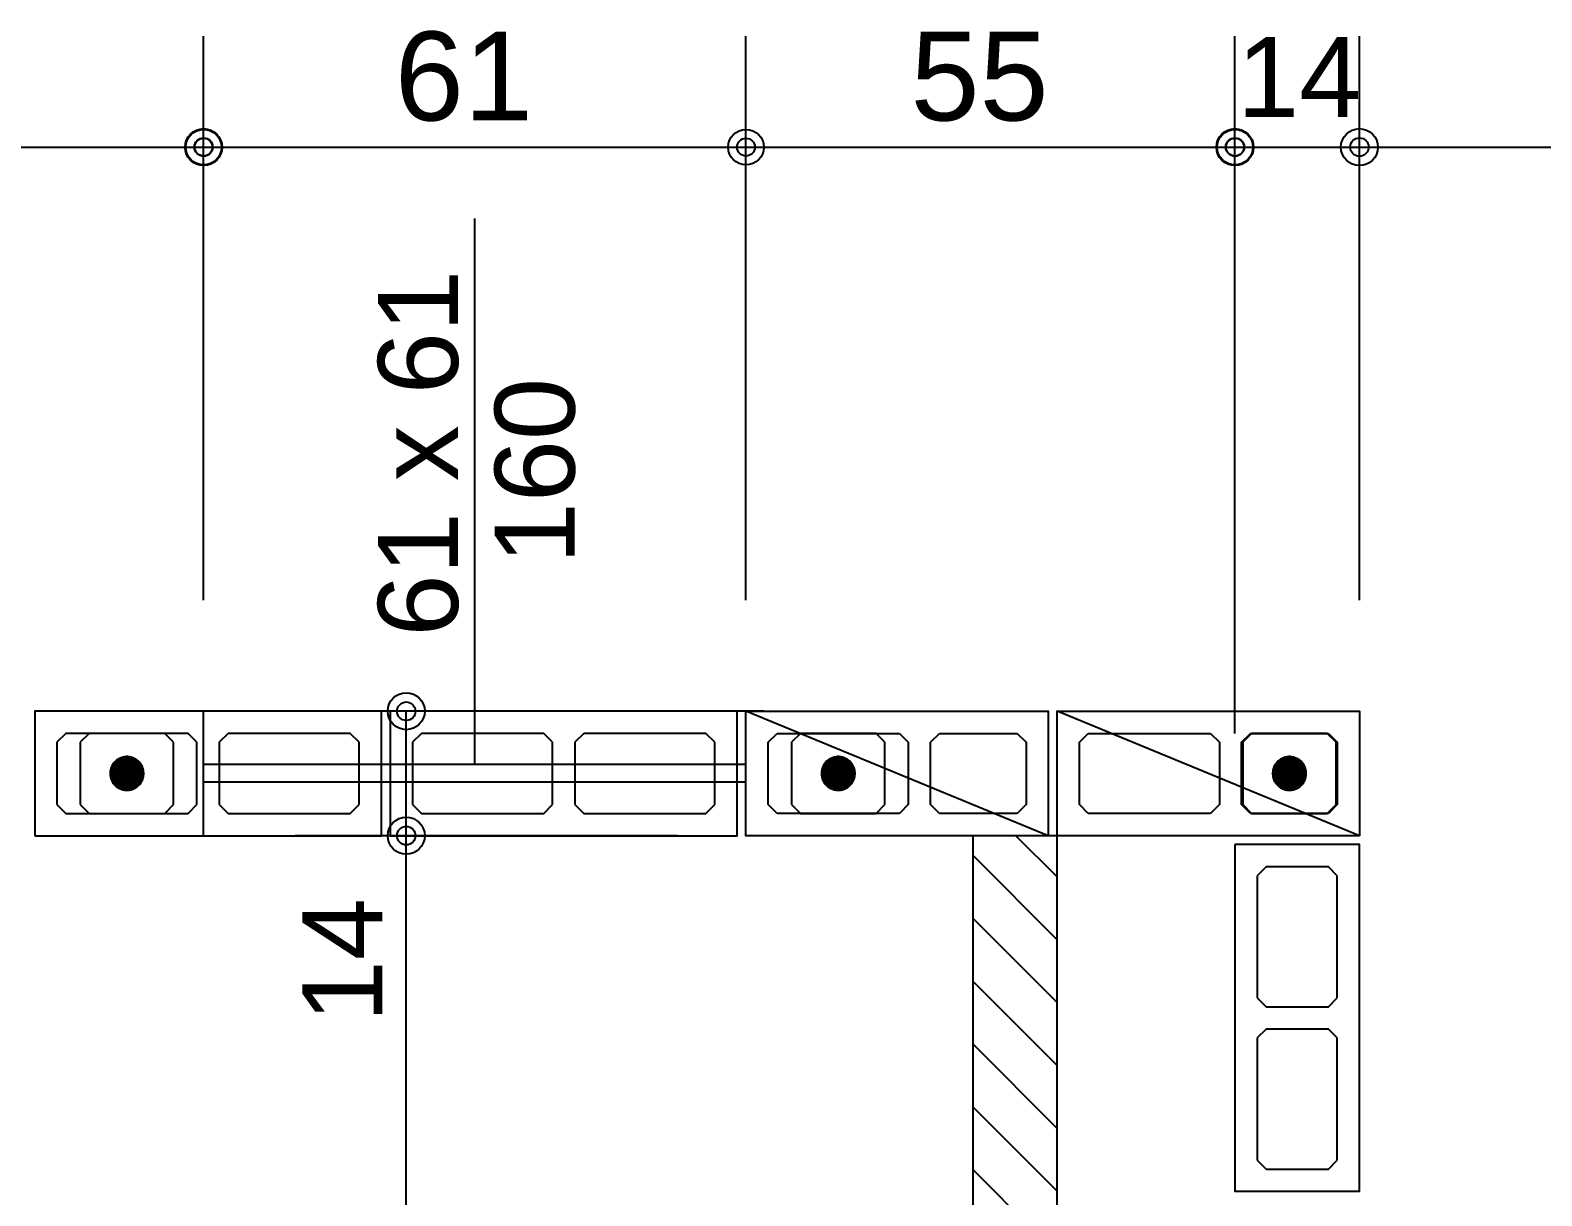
# Model space of a CAD drawing. Extents: x 0 to 119, y 0 to 84.
# Drawn here: x 18.82 to 22.22, y 69.511 to 72.132 of the extents above; entities that cross this region are included whole.
import ezdxf

# ---------------------------------------------------------------- set-up
doc = ezdxf.new("R2010")
doc.units = 0
doc.header["$MEASUREMENT"] = 0
doc.linetypes.add('ESTILO_TQS_0005', pattern=[0.4, 0.3, -0.1])
for name, color, linetype in [('17', 90, 'CONTINUOUS'), ('27', 250, 'CONTINUOUS'), ('29', 9, 'CONTINUOUS'), ('3', 7, 'CONTINUOUS'), ('35', 255, 'CONTINUOUS')]:
    doc.layers.add(name, color=color, linetype=linetype)
doc.styles.add('TQS_ARIAL', font='arial.ttf')

msp = doc.modelspace()

# ---------------------------------------------------------------- linework, layer by layer
at = {"layer": '17', "color": 90, "linetype": 'Continuous'}
for p, q in [((18.95275, 70.55055), (18.93275, 70.53055)), ((18.93275, 70.53055), (18.93275, 70.39055)), ((19.12275, 70.55055), (18.95275, 70.55055)), ((19.14275, 70.53055), (19.12275, 70.55055)), ((19.14275, 70.39055), (19.14275, 70.53055)), ((21.56775, 70.55055), (21.54775, 70.53055)), ((21.54775, 70.53055), (21.54775, 70.39055)), ((21.73775, 70.55055), (21.56775, 70.55055)), ((21.75775, 70.53055), (21.73775, 70.55055)), ((21.75775, 70.39055), (21.75775, 70.53055)), ((18.93275, 70.39055), (18.95275, 70.37055)), ((19.12275, 70.37055), (19.14275, 70.39055)), ((21.54775, 70.39055), (21.56775, 70.37055)), ((21.73775, 70.37055), (21.75775, 70.39055)), ((18.95275, 70.37055), (19.12275, 70.37055)), ((21.56775, 70.37055), (21.73775, 70.37055))]:
    msp.add_line(p, q, dxfattribs=at)
for points in [[(19.03835, 70.46055), (19.038347, 70.460489), (19.038338, 70.460429), (19.038322, 70.46037), (19.038301, 70.460313), (19.038275, 70.460259), (19.038242, 70.460207), (19.038205, 70.460159), (19.038163, 70.460115), (19.038117, 70.460076), (19.038067, 70.460041), (19.038014, 70.460011), (19.037958, 70.459987), (19.0379, 70.459969), (19.037841, 70.459957), (19.03778, 70.459951), (19.03772, 70.459951), (19.037659, 70.459957), (19.0376, 70.459969), (19.037542, 70.459987), (19.037486, 70.460011), (19.037433, 70.460041), (19.037383, 70.460076), (19.037337, 70.460115), (19.037295, 70.460159), (19.037258, 70.460207), (19.037225, 70.460259), (19.037199, 70.460313), (19.037178, 70.46037), (19.037162, 70.460429), (19.037153, 70.460489), (19.03715, 70.46055), (19.07555, 70.46055), (19.075356, 70.464374), (19.074776, 70.468159), (19.073816, 70.471866), (19.072487, 70.475457), (19.0708, 70.478894), (19.068775, 70.482144), (19.066431, 70.485172), (19.063793, 70.487947), (19.060888, 70.490441), (19.057745, 70.492629), (19.054397, 70.494487), (19.050878, 70.495997), (19.047225, 70.497143), (19.043474, 70.497914), (19.039665, 70.498301), (19.035835, 70.498301), (19.032026, 70.497914), (19.028275, 70.497143), (19.024622, 70.495997), (19.021103, 70.494487), (19.017755, 70.492629), (19.014612, 70.490441), (19.011707, 70.487947), (19.009069, 70.485172), (19.006725, 70.482144), (19.0047, 70.478894), (19.003013, 70.475457), (19.001684, 70.471866), (19.000724, 70.468159), (19.000144, 70.464374), (18.99995, 70.46055), (19.03835, 70.46055)], [(21.65335, 70.46055), (21.653347, 70.460489), (21.653338, 70.460429), (21.653322, 70.46037), (21.653301, 70.460313), (21.653275, 70.460259), (21.653242, 70.460207), (21.653205, 70.460159), (21.653163, 70.460115), (21.653117, 70.460076), (21.653067, 70.460041), (21.653014, 70.460011), (21.652958, 70.459987), (21.6529, 70.459969), (21.652841, 70.459957), (21.65278, 70.459951), (21.65272, 70.459951), (21.652659, 70.459957), (21.6526, 70.459969), (21.652542, 70.459987), (21.652486, 70.460011), (21.652433, 70.460041), (21.652383, 70.460076), (21.652337, 70.460115), (21.652295, 70.460159), (21.652258, 70.460207), (21.652225, 70.460259), (21.652199, 70.460313), (21.652178, 70.46037), (21.652162, 70.460429), (21.652153, 70.460489), (21.65215, 70.46055), (21.69055, 70.46055), (21.690356, 70.464374), (21.689776, 70.468159), (21.688816, 70.471866), (21.687487, 70.475457), (21.6858, 70.478894), (21.683775, 70.482144), (21.681431, 70.485172), (21.678793, 70.487947), (21.675888, 70.490441), (21.672745, 70.492629), (21.669397, 70.494487), (21.665878, 70.495997), (21.662225, 70.497143), (21.658474, 70.497914), (21.654665, 70.498301), (21.650835, 70.498301), (21.647026, 70.497914), (21.643275, 70.497143), (21.639622, 70.495997), (21.636103, 70.494487), (21.632755, 70.492629), (21.629612, 70.490441), (21.626707, 70.487947), (21.624069, 70.485172), (21.621725, 70.482144), (21.6197, 70.478894), (21.618013, 70.475457), (21.616684, 70.471866), (21.615724, 70.468159), (21.615144, 70.464374), (21.61495, 70.46055), (21.65335, 70.46055)], [(19.03715, 70.46055), (19.037153, 70.460611), (19.037162, 70.460671), (19.037178, 70.46073), (19.037199, 70.460787), (19.037225, 70.460841), (19.037258, 70.460893), (19.037295, 70.460941), (19.037337, 70.460985), (19.037383, 70.461024), (19.037433, 70.461059), (19.037486, 70.461089), (19.037542, 70.461113), (19.0376, 70.461131), (19.037659, 70.461143), (19.03772, 70.461149), (19.03778, 70.461149), (19.037841, 70.461143), (19.0379, 70.461131), (19.037958, 70.461113), (19.038014, 70.461089), (19.038067, 70.461059), (19.038117, 70.461024), (19.038163, 70.460985), (19.038205, 70.460941), (19.038242, 70.460893), (19.038275, 70.460841), (19.038301, 70.460787), (19.038322, 70.46073), (19.038338, 70.460671), (19.038347, 70.460611), (19.03835, 70.46055), (18.99995, 70.46055), (19.000144, 70.456726), (19.000724, 70.452941), (19.001684, 70.449234), (19.003013, 70.445643), (19.0047, 70.442206), (19.006725, 70.438956), (19.009069, 70.435928), (19.011707, 70.433153), (19.014612, 70.430659), (19.017755, 70.428471), (19.021103, 70.426613), (19.024622, 70.425103), (19.028275, 70.423957), (19.032026, 70.423186), (19.035835, 70.422799), (19.039665, 70.422799), (19.043474, 70.423186), (19.047225, 70.423957), (19.050878, 70.425103), (19.054397, 70.426613), (19.057745, 70.428471), (19.060888, 70.430659), (19.063793, 70.433153), (19.066431, 70.435928), (19.068775, 70.438956), (19.0708, 70.442206), (19.072487, 70.445643), (19.073816, 70.449234), (19.074776, 70.452941), (19.075356, 70.456726), (19.07555, 70.46055), (19.03715, 70.46055)], [(21.65215, 70.46055), (21.652153, 70.460611), (21.652162, 70.460671), (21.652178, 70.46073), (21.652199, 70.460787), (21.652225, 70.460841), (21.652258, 70.460893), (21.652295, 70.460941), (21.652337, 70.460985), (21.652383, 70.461024), (21.652433, 70.461059), (21.652486, 70.461089), (21.652542, 70.461113), (21.6526, 70.461131), (21.652659, 70.461143), (21.65272, 70.461149), (21.65278, 70.461149), (21.652841, 70.461143), (21.6529, 70.461131), (21.652958, 70.461113), (21.653014, 70.461089), (21.653067, 70.461059), (21.653117, 70.461024), (21.653163, 70.460985), (21.653205, 70.460941), (21.653242, 70.460893), (21.653275, 70.460841), (21.653301, 70.460787), (21.653322, 70.46073), (21.653338, 70.460671), (21.653347, 70.460611), (21.65335, 70.46055), (21.61495, 70.46055), (21.615144, 70.456726), (21.615724, 70.452941), (21.616684, 70.449234), (21.618013, 70.445643), (21.6197, 70.442206), (21.621725, 70.438956), (21.624069, 70.435928), (21.626707, 70.433153), (21.629612, 70.430659), (21.632755, 70.428471), (21.636103, 70.426613), (21.639622, 70.425103), (21.643275, 70.423957), (21.647026, 70.423186), (21.650835, 70.422799), (21.654665, 70.422799), (21.658474, 70.423186), (21.662225, 70.423957), (21.665878, 70.425103), (21.669397, 70.426613), (21.672745, 70.428471), (21.675888, 70.430659), (21.678793, 70.433153), (21.681431, 70.435928), (21.683775, 70.438956), (21.6858, 70.442206), (21.687487, 70.445643), (21.688816, 70.449234), (21.689776, 70.452941), (21.690356, 70.456726), (21.69055, 70.46055), (21.65215, 70.46055)]]:
    msp.add_lwpolyline(points, dxfattribs=at)
for centre in [(19.03775, 70.46055), (21.65275, 70.46055)]:
    msp.add_circle(centre, 0.0372, dxfattribs=at)
for points in [[(19.03835, 70.46055), (19.009069, 70.485172), (19.006725, 70.482144)], [(19.03835, 70.46055), (19.011707, 70.487947), (19.009069, 70.485172)], [(19.03835, 70.46055), (19.014612, 70.490441), (19.011707, 70.487947)], [(19.03835, 70.46055), (19.017755, 70.492629), (19.014612, 70.490441)], [(19.03835, 70.46055), (19.021103, 70.494487), (19.017755, 70.492629)], [(19.03835, 70.46055), (19.024622, 70.495997), (19.021103, 70.494487)], [(19.03835, 70.46055), (19.028275, 70.497143), (19.024622, 70.495997)], [(19.03835, 70.46055), (19.032026, 70.497914), (19.028275, 70.497143)], [(19.03835, 70.46055), (19.035835, 70.498301), (19.032026, 70.497914)], [(19.03835, 70.46055), (19.039665, 70.498301), (19.035835, 70.498301)], [(19.07555, 70.46055), (19.039665, 70.498301), (19.03835, 70.46055)], [(19.07555, 70.46055), (19.043474, 70.497914), (19.039665, 70.498301)], [(19.07555, 70.46055), (19.047225, 70.497143), (19.043474, 70.497914)], [(19.07555, 70.46055), (19.050878, 70.495997), (19.047225, 70.497143)], [(19.07555, 70.46055), (19.054397, 70.494487), (19.050878, 70.495997)], [(19.07555, 70.46055), (19.057745, 70.492629), (19.054397, 70.494487)], [(19.07555, 70.46055), (19.060888, 70.490441), (19.057745, 70.492629)], [(19.07555, 70.46055), (19.063793, 70.487947), (19.060888, 70.490441)], [(19.07555, 70.46055), (19.066431, 70.485172), (19.063793, 70.487947)], [(19.07555, 70.46055), (19.068775, 70.482144), (19.066431, 70.485172)], [(21.65335, 70.46055), (21.624069, 70.485172), (21.621725, 70.482144)], [(21.65335, 70.46055), (21.626707, 70.487947), (21.624069, 70.485172)], [(21.65335, 70.46055), (21.629612, 70.490441), (21.626707, 70.487947)], [(21.65335, 70.46055), (21.632755, 70.492629), (21.629612, 70.490441)], [(21.65335, 70.46055), (21.636103, 70.494487), (21.632755, 70.492629)], [(21.65335, 70.46055), (21.639622, 70.495997), (21.636103, 70.494487)], [(21.65335, 70.46055), (21.643275, 70.497143), (21.639622, 70.495997)], [(21.65335, 70.46055), (21.647026, 70.497914), (21.643275, 70.497143)], [(21.65335, 70.46055), (21.650835, 70.498301), (21.647026, 70.497914)], [(21.65335, 70.46055), (21.654665, 70.498301), (21.650835, 70.498301)], [(21.69055, 70.46055), (21.654665, 70.498301), (21.65335, 70.46055)], [(21.69055, 70.46055), (21.658474, 70.497914), (21.654665, 70.498301)], [(21.69055, 70.46055), (21.662225, 70.497143), (21.658474, 70.497914)], [(21.69055, 70.46055), (21.665878, 70.495997), (21.662225, 70.497143)], [(21.69055, 70.46055), (21.669397, 70.494487), (21.665878, 70.495997)], [(21.69055, 70.46055), (21.672745, 70.492629), (21.669397, 70.494487)], [(21.69055, 70.46055), (21.675888, 70.490441), (21.672745, 70.492629)], [(21.69055, 70.46055), (21.678793, 70.487947), (21.675888, 70.490441)], [(21.69055, 70.46055), (21.681431, 70.485172), (21.678793, 70.487947)], [(21.69055, 70.46055), (21.683775, 70.482144), (21.681431, 70.485172)], [(19.03835, 70.46055), (19.000144, 70.464374), (18.99995, 70.46055)], [(19.03715, 70.46055), (18.99995, 70.46055), (19.000144, 70.456726)], [(19.03835, 70.46055), (19.000724, 70.468159), (19.000144, 70.464374)], [(19.03715, 70.46055), (19.000144, 70.456726), (19.000724, 70.452941)], [(19.03835, 70.46055), (19.001684, 70.471866), (19.000724, 70.468159)], [(19.03715, 70.46055), (19.000724, 70.452941), (19.001684, 70.449234)], [(19.03835, 70.46055), (19.003013, 70.475457), (19.001684, 70.471866)], [(19.03715, 70.46055), (19.001684, 70.449234), (19.003013, 70.445643)], [(19.03835, 70.46055), (19.0047, 70.478894), (19.003013, 70.475457)], [(19.03715, 70.46055), (19.003013, 70.445643), (19.0047, 70.442206)], [(19.03835, 70.46055), (19.006725, 70.482144), (19.0047, 70.478894)], [(19.03715, 70.46055), (19.0047, 70.442206), (19.006725, 70.438956)], [(19.03715, 70.46055), (19.006725, 70.438956), (19.009069, 70.435928)], [(19.03715, 70.46055), (19.009069, 70.435928), (19.011707, 70.433153)], [(19.03715, 70.46055), (19.011707, 70.433153), (19.014612, 70.430659)], [(19.03715, 70.46055), (19.014612, 70.430659), (19.017755, 70.428471)], [(19.03715, 70.46055), (19.017755, 70.428471), (19.021103, 70.426613)], [(19.03715, 70.46055), (19.021103, 70.426613), (19.024622, 70.425103)], [(19.03715, 70.46055), (19.024622, 70.425103), (19.028275, 70.423957)], [(19.03715, 70.46055), (19.028275, 70.423957), (19.032026, 70.423186)], [(19.03715, 70.46055), (19.032026, 70.423186), (19.035835, 70.422799)], [(19.03715, 70.46055), (19.035835, 70.422799), (19.039665, 70.422799)], [(19.037383, 70.461024), (19.037178, 70.46073), (19.03715, 70.46055)], [(19.037383, 70.461024), (19.03715, 70.46055), (19.03715, 70.46055)], [(19.037383, 70.461024), (19.03715, 70.46055), (19.03715, 70.46055)], [(19.037383, 70.461024), (19.03715, 70.46055), (19.03715, 70.46055)], [(19.037383, 70.461024), (19.03715, 70.46055), (19.03715, 70.46055)], [(19.037383, 70.461024), (19.03715, 70.46055), (19.03715, 70.46055)], [(19.037383, 70.461024), (19.03715, 70.46055), (19.03715, 70.46055)], [(19.037383, 70.461024), (19.03715, 70.46055), (19.03715, 70.46055)], [(19.037383, 70.461024), (19.03715, 70.46055), (19.03715, 70.46055)], [(19.037383, 70.461024), (19.03715, 70.46055), (19.03715, 70.46055)], [(19.037383, 70.461024), (19.03715, 70.46055), (19.03715, 70.46055)], [(19.037383, 70.461024), (19.03715, 70.46055), (19.03715, 70.46055)], [(19.037383, 70.461024), (19.03715, 70.46055), (19.03715, 70.46055)], [(19.037383, 70.461024), (19.03715, 70.46055), (19.03715, 70.46055)], [(19.037383, 70.461024), (19.03715, 70.46055), (19.03715, 70.46055)], [(19.037383, 70.461024), (19.03715, 70.46055), (19.03715, 70.46055)], [(19.037383, 70.461024), (19.03715, 70.46055), (19.03715, 70.46055)], [(19.037383, 70.461024), (19.03715, 70.46055), (19.03715, 70.46055)], [(19.037383, 70.461024), (19.03715, 70.46055), (19.03715, 70.46055)], [(19.037383, 70.461024), (19.03715, 70.46055), (19.03715, 70.46055)], [(19.037383, 70.461024), (19.03715, 70.46055), (19.03715, 70.46055)], [(19.037383, 70.461024), (19.03715, 70.46055), (19.03715, 70.46055)], [(19.037383, 70.461024), (19.03715, 70.46055), (19.03715, 70.46055)], [(19.03715, 70.46055), (19.039665, 70.422799), (19.07555, 70.46055)], [(19.037383, 70.461024), (19.037225, 70.460841), (19.037178, 70.46073)], [(19.037383, 70.461024), (19.037258, 70.460893), (19.037225, 70.460841)], [(19.037383, 70.461024), (19.037295, 70.460941), (19.037258, 70.460893)], [(19.037383, 70.461024), (19.037337, 70.460985), (19.037295, 70.460941)], [(19.037383, 70.461024), (19.037383, 70.461024), (19.037337, 70.460985)], [(19.037383, 70.461024), (19.037337, 70.460985), (19.037337, 70.460985)], [(19.037383, 70.461024), (19.037383, 70.461024), (19.037383, 70.461024)], [(19.03835, 70.46055), (19.038117, 70.460076), (19.038117, 70.460076)], [(19.03835, 70.46055), (19.038117, 70.460076), (19.038117, 70.460076)], [(19.03835, 70.46055), (19.038117, 70.460076), (19.038163, 70.460115)], [(19.03835, 70.46055), (19.038163, 70.460115), (19.038163, 70.460115)], [(19.03835, 70.46055), (19.038163, 70.460115), (19.038205, 70.460159)], [(19.03835, 70.46055), (19.038205, 70.460159), (19.038242, 70.460207)], [(19.03835, 70.46055), (19.038242, 70.460207), (19.038275, 70.460259)], [(19.03835, 70.46055), (19.038275, 70.460259), (19.038322, 70.46037)], [(19.03835, 70.46055), (19.038322, 70.46037), (19.03835, 70.46055)], [(19.03835, 70.46055), (19.03835, 70.46055), (19.03835, 70.46055)], [(19.03835, 70.46055), (19.03835, 70.46055), (19.03835, 70.46055)], [(19.03835, 70.46055), (19.03835, 70.46055), (19.03835, 70.46055)], [(19.03835, 70.46055), (19.03835, 70.46055), (19.03835, 70.46055)], [(19.03835, 70.46055), (19.03835, 70.46055), (19.03835, 70.46055)], [(19.03835, 70.46055), (19.03835, 70.46055), (19.03835, 70.46055)], [(19.03835, 70.46055), (19.03835, 70.46055), (19.03835, 70.46055)], [(19.03835, 70.46055), (19.03835, 70.46055), (19.03835, 70.46055)], [(19.03835, 70.46055), (19.03835, 70.46055), (19.03835, 70.46055)], [(19.03835, 70.46055), (19.03835, 70.46055), (19.03835, 70.46055)], [(19.03835, 70.46055), (19.03835, 70.46055), (19.03835, 70.46055)], [(19.03835, 70.46055), (19.03835, 70.46055), (19.03835, 70.46055)], [(19.03835, 70.46055), (19.03835, 70.46055), (19.03835, 70.46055)], [(19.03835, 70.46055), (19.03835, 70.46055), (19.03835, 70.46055)], [(19.03835, 70.46055), (19.03835, 70.46055), (19.03835, 70.46055)], [(19.03835, 70.46055), (19.03835, 70.46055), (19.03835, 70.46055)], [(19.03835, 70.46055), (19.03835, 70.46055), (19.03835, 70.46055)], [(19.03835, 70.46055), (19.03835, 70.46055), (19.03835, 70.46055)], [(19.03835, 70.46055), (19.03835, 70.46055), (19.03835, 70.46055)], [(19.03835, 70.46055), (19.03835, 70.46055), (19.03835, 70.46055)], [(19.03835, 70.46055), (19.03835, 70.46055), (19.03835, 70.46055)], [(19.07555, 70.46055), (19.039665, 70.422799), (19.043474, 70.423186)], [(19.07555, 70.46055), (19.043474, 70.423186), (19.047225, 70.423957)], [(19.07555, 70.46055), (19.047225, 70.423957), (19.050878, 70.425103)], [(19.07555, 70.46055), (19.050878, 70.425103), (19.054397, 70.426613)], [(19.07555, 70.46055), (19.054397, 70.426613), (19.057745, 70.428471)], [(19.07555, 70.46055), (19.057745, 70.428471), (19.060888, 70.430659)], [(19.07555, 70.46055), (19.060888, 70.430659), (19.063793, 70.433153)], [(19.07555, 70.46055), (19.063793, 70.433153), (19.066431, 70.435928)], [(19.07555, 70.46055), (19.066431, 70.435928), (19.068775, 70.438956)], [(19.07555, 70.46055), (19.0708, 70.478894), (19.068775, 70.482144)], [(19.07555, 70.46055), (19.068775, 70.438956), (19.0708, 70.442206)], [(19.07555, 70.46055), (19.072487, 70.475457), (19.0708, 70.478894)], [(19.07555, 70.46055), (19.0708, 70.442206), (19.072487, 70.445643)], [(19.07555, 70.46055), (19.073816, 70.471866), (19.072487, 70.475457)], [(19.07555, 70.46055), (19.072487, 70.445643), (19.073816, 70.449234)], [(19.07555, 70.46055), (19.074776, 70.468159), (19.073816, 70.471866)], [(19.07555, 70.46055), (19.073816, 70.449234), (19.074776, 70.452941)], [(19.07555, 70.46055), (19.075356, 70.464374), (19.074776, 70.468159)], [(19.07555, 70.46055), (19.074776, 70.452941), (19.075356, 70.456726)], [(21.65335, 70.46055), (21.615144, 70.464374), (21.61495, 70.46055)], [(21.65215, 70.46055), (21.61495, 70.46055), (21.615144, 70.456726)], [(21.65335, 70.46055), (21.615724, 70.468159), (21.615144, 70.464374)], [(21.65215, 70.46055), (21.615144, 70.456726), (21.615724, 70.452941)], [(21.65335, 70.46055), (21.616684, 70.471866), (21.615724, 70.468159)], [(21.65215, 70.46055), (21.615724, 70.452941), (21.616684, 70.449234)], [(21.65335, 70.46055), (21.618013, 70.475457), (21.616684, 70.471866)], [(21.65215, 70.46055), (21.616684, 70.449234), (21.618013, 70.445643)], [(21.65335, 70.46055), (21.6197, 70.478894), (21.618013, 70.475457)], [(21.65215, 70.46055), (21.618013, 70.445643), (21.6197, 70.442206)], [(21.65335, 70.46055), (21.621725, 70.482144), (21.6197, 70.478894)], [(21.65215, 70.46055), (21.6197, 70.442206), (21.621725, 70.438956)], [(21.65215, 70.46055), (21.621725, 70.438956), (21.624069, 70.435928)], [(21.65215, 70.46055), (21.624069, 70.435928), (21.626707, 70.433153)], [(21.65215, 70.46055), (21.626707, 70.433153), (21.629612, 70.430659)], [(21.65215, 70.46055), (21.629612, 70.430659), (21.632755, 70.428471)], [(21.65215, 70.46055), (21.632755, 70.428471), (21.636103, 70.426613)], [(21.65215, 70.46055), (21.636103, 70.426613), (21.639622, 70.425103)], [(21.65215, 70.46055), (21.639622, 70.425103), (21.643275, 70.423957)], [(21.65215, 70.46055), (21.643275, 70.423957), (21.647026, 70.423186)], [(21.65215, 70.46055), (21.647026, 70.423186), (21.650835, 70.422799)], [(21.65215, 70.46055), (21.650835, 70.422799), (21.654665, 70.422799)], [(21.652383, 70.461024), (21.652178, 70.46073), (21.65215, 70.46055)], [(21.652383, 70.461024), (21.65215, 70.46055), (21.65215, 70.46055)], [(21.652383, 70.461024), (21.65215, 70.46055), (21.65215, 70.46055)], [(21.652383, 70.461024), (21.65215, 70.46055), (21.65215, 70.46055)], [(21.652383, 70.461024), (21.65215, 70.46055), (21.65215, 70.46055)], [(21.652383, 70.461024), (21.65215, 70.46055), (21.65215, 70.46055)], [(21.652383, 70.461024), (21.65215, 70.46055), (21.65215, 70.46055)], [(21.652383, 70.461024), (21.65215, 70.46055), (21.65215, 70.46055)], [(21.652383, 70.461024), (21.65215, 70.46055), (21.65215, 70.46055)], [(21.652383, 70.461024), (21.65215, 70.46055), (21.65215, 70.46055)], [(21.652383, 70.461024), (21.65215, 70.46055), (21.65215, 70.46055)], [(21.652383, 70.461024), (21.65215, 70.46055), (21.65215, 70.46055)], [(21.652383, 70.461024), (21.65215, 70.46055), (21.65215, 70.46055)], [(21.652383, 70.461024), (21.65215, 70.46055), (21.65215, 70.46055)], [(21.652383, 70.461024), (21.65215, 70.46055), (21.65215, 70.46055)], [(21.652383, 70.461024), (21.65215, 70.46055), (21.65215, 70.46055)], [(21.652383, 70.461024), (21.65215, 70.46055), (21.65215, 70.46055)], [(21.652383, 70.461024), (21.65215, 70.46055), (21.65215, 70.46055)], [(21.652383, 70.461024), (21.65215, 70.46055), (21.65215, 70.46055)], [(21.652383, 70.461024), (21.65215, 70.46055), (21.65215, 70.46055)], [(21.652383, 70.461024), (21.65215, 70.46055), (21.65215, 70.46055)], [(21.652383, 70.461024), (21.65215, 70.46055), (21.65215, 70.46055)], [(21.652383, 70.461024), (21.65215, 70.46055), (21.65215, 70.46055)], [(21.65215, 70.46055), (21.654665, 70.422799), (21.69055, 70.46055)], [(21.652383, 70.461024), (21.652225, 70.460841), (21.652178, 70.46073)], [(21.652383, 70.461024), (21.652258, 70.460893), (21.652225, 70.460841)], [(21.652383, 70.461024), (21.652295, 70.460941), (21.652258, 70.460893)], [(21.652383, 70.461024), (21.652337, 70.460985), (21.652295, 70.460941)], [(21.652383, 70.461024), (21.652383, 70.461024), (21.652337, 70.460985)], [(21.652383, 70.461024), (21.652337, 70.460985), (21.652337, 70.460985)], [(21.652383, 70.461024), (21.652383, 70.461024), (21.652383, 70.461024)], [(21.65335, 70.46055), (21.653117, 70.460076), (21.653117, 70.460076)], [(21.65335, 70.46055), (21.653117, 70.460076), (21.653117, 70.460076)], [(21.65335, 70.46055), (21.653117, 70.460076), (21.653163, 70.460115)], [(21.65335, 70.46055), (21.653163, 70.460115), (21.653163, 70.460115)], [(21.65335, 70.46055), (21.653163, 70.460115), (21.653205, 70.460159)], [(21.65335, 70.46055), (21.653205, 70.460159), (21.653242, 70.460207)], [(21.65335, 70.46055), (21.653242, 70.460207), (21.653275, 70.460259)], [(21.65335, 70.46055), (21.653275, 70.460259), (21.653322, 70.46037)], [(21.65335, 70.46055), (21.653322, 70.46037), (21.65335, 70.46055)], [(21.65335, 70.46055), (21.65335, 70.46055), (21.65335, 70.46055)], [(21.65335, 70.46055), (21.65335, 70.46055), (21.65335, 70.46055)], [(21.65335, 70.46055), (21.65335, 70.46055), (21.65335, 70.46055)], [(21.65335, 70.46055), (21.65335, 70.46055), (21.65335, 70.46055)], [(21.65335, 70.46055), (21.65335, 70.46055), (21.65335, 70.46055)], [(21.65335, 70.46055), (21.65335, 70.46055), (21.65335, 70.46055)], [(21.65335, 70.46055), (21.65335, 70.46055), (21.65335, 70.46055)], [(21.65335, 70.46055), (21.65335, 70.46055), (21.65335, 70.46055)], [(21.65335, 70.46055), (21.65335, 70.46055), (21.65335, 70.46055)], [(21.65335, 70.46055), (21.65335, 70.46055), (21.65335, 70.46055)], [(21.65335, 70.46055), (21.65335, 70.46055), (21.65335, 70.46055)], [(21.65335, 70.46055), (21.65335, 70.46055), (21.65335, 70.46055)], [(21.65335, 70.46055), (21.65335, 70.46055), (21.65335, 70.46055)], [(21.65335, 70.46055), (21.65335, 70.46055), (21.65335, 70.46055)], [(21.65335, 70.46055), (21.65335, 70.46055), (21.65335, 70.46055)], [(21.65335, 70.46055), (21.65335, 70.46055), (21.65335, 70.46055)], [(21.65335, 70.46055), (21.65335, 70.46055), (21.65335, 70.46055)], [(21.65335, 70.46055), (21.65335, 70.46055), (21.65335, 70.46055)], [(21.65335, 70.46055), (21.65335, 70.46055), (21.65335, 70.46055)], [(21.65335, 70.46055), (21.65335, 70.46055), (21.65335, 70.46055)], [(21.65335, 70.46055), (21.65335, 70.46055), (21.65335, 70.46055)], [(21.69055, 70.46055), (21.654665, 70.422799), (21.658474, 70.423186)], [(21.69055, 70.46055), (21.658474, 70.423186), (21.662225, 70.423957)], [(21.69055, 70.46055), (21.662225, 70.423957), (21.665878, 70.425103)], [(21.69055, 70.46055), (21.665878, 70.425103), (21.669397, 70.426613)], [(21.69055, 70.46055), (21.669397, 70.426613), (21.672745, 70.428471)], [(21.69055, 70.46055), (21.672745, 70.428471), (21.675888, 70.430659)], [(21.69055, 70.46055), (21.675888, 70.430659), (21.678793, 70.433153)], [(21.69055, 70.46055), (21.678793, 70.433153), (21.681431, 70.435928)], [(21.69055, 70.46055), (21.681431, 70.435928), (21.683775, 70.438956)], [(21.69055, 70.46055), (21.6858, 70.478894), (21.683775, 70.482144)], [(21.69055, 70.46055), (21.683775, 70.438956), (21.6858, 70.442206)], [(21.69055, 70.46055), (21.687487, 70.475457), (21.6858, 70.478894)], [(21.69055, 70.46055), (21.6858, 70.442206), (21.687487, 70.445643)], [(21.69055, 70.46055), (21.688816, 70.471866), (21.687487, 70.475457)], [(21.69055, 70.46055), (21.687487, 70.445643), (21.688816, 70.449234)], [(21.69055, 70.46055), (21.689776, 70.468159), (21.688816, 70.471866)], [(21.69055, 70.46055), (21.688816, 70.449234), (21.689776, 70.452941)], [(21.69055, 70.46055), (21.690356, 70.464374), (21.689776, 70.468159)], [(21.69055, 70.46055), (21.689776, 70.452941), (21.690356, 70.456726)]]:
    msp.add_solid(points, dxfattribs=at)
at = {"layer": '27', "color": 250, "linetype": 'ESTILO_TQS_0005'}
for points in [[(18.88025, 70.39055), (18.90025, 70.37055), (19.17525, 70.37055), (19.19525, 70.39055), (19.19525, 70.53055), (19.17525, 70.55055), (18.90025, 70.55055), (18.88025, 70.53055), (18.88025, 70.39055)], [(19.24525, 70.39055), (19.26525, 70.37055), (19.54025, 70.37055), (19.56025, 70.39055), (19.56025, 70.53055), (19.54025, 70.55055), (19.26525, 70.55055), (19.24525, 70.53055), (19.24525, 70.39055)], [(19.68025, 70.39055), (19.70025, 70.37055), (19.97525, 70.37055), (19.99525, 70.39055), (19.99525, 70.53055), (19.97525, 70.55055), (19.70025, 70.55055), (19.68025, 70.53055), (19.68025, 70.39055)], [(20.04525, 70.39055), (20.06525, 70.37055), (20.34025, 70.37055), (20.36025, 70.39055), (20.36025, 70.53055), (20.34025, 70.55055), (20.06525, 70.55055), (20.04525, 70.53055), (20.04525, 70.39055)], [(20.79525, 70.39055), (20.77525, 70.37055), (20.50025, 70.37055), (20.48025, 70.39055), (20.48025, 70.53055), (20.50025, 70.55055), (20.77525, 70.55055), (20.79525, 70.53055), (20.79525, 70.39055)], [(21.06025, 70.39055), (21.04025, 70.37055), (20.86525, 70.37055), (20.84525, 70.39055), (20.84525, 70.53055), (20.86525, 70.55055), (21.04025, 70.55055), (21.06025, 70.53055), (21.06025, 70.39055)], [(21.49525, 70.39055), (21.47525, 70.37055), (21.20025, 70.37055), (21.18025, 70.39055), (21.18025, 70.53055), (21.20025, 70.55055), (21.47525, 70.55055), (21.49525, 70.53055), (21.49525, 70.39055)], [(21.76025, 70.39055), (21.74025, 70.37055), (21.56525, 70.37055), (21.54525, 70.39055), (21.54525, 70.53055), (21.56525, 70.55055), (21.74025, 70.55055), (21.76025, 70.53055), (21.76025, 70.39055)], [(21.60025, 70.25055), (21.58025, 70.23055), (21.58025, 69.95555), (21.60025, 69.93555), (21.74025, 69.93555), (21.76025, 69.95555), (21.76025, 70.23055), (21.74025, 70.25055), (21.60025, 70.25055)], [(21.60025, 69.88555), (21.58025, 69.86555), (21.58025, 69.59055), (21.60025, 69.57055), (21.74025, 69.57055), (21.76025, 69.59055), (21.76025, 69.86555), (21.74025, 69.88555), (21.60025, 69.88555)]]:
    msp.add_lwpolyline(points, dxfattribs=at)
at = {"layer": '29', "color": 9, "linetype": 'Continuous'}
for p, q in [((21.037646, 70.32055), (21.130385, 70.227811)), ((20.940292, 70.276482), (21.130385, 70.086389)), ((20.940292, 70.135061), (21.130385, 69.944968)), ((20.940292, 69.99364), (21.130385, 69.803547)), ((20.940292, 69.852218), (21.130385, 69.662126)), ((20.940292, 69.710797), (21.130385, 69.520704)), ((20.940292, 69.569376), (21.130385, 69.379283))]:
    msp.add_line(p, q, dxfattribs=at)
msp.add_lwpolyline([(19.630248, 67.269898), (19.630248, 67.079935), (21.53025, 67.079999), (21.53025, 67.269974), (21.130384, 67.269974), (21.130385, 70.32055), (20.940292, 70.32055), (20.940292, 67.269974), (19.630248, 67.269974)], dxfattribs=at)
at = {"layer": '3', "color": 7, "linetype": 'Continuous'}
for p, q in [((19.82025, 70.48055), (19.82025, 71.708633)), ((19.21025, 70.32055), (19.21025, 70.60055)), ((20.43025, 70.32055), (20.43025, 70.60055)), ((21.11025, 70.32055), (20.43025, 70.60055)), ((21.81025, 70.32055), (21.13025, 70.60055)), ((20.55275, 70.55055), (20.53275, 70.53055)), ((20.53275, 70.53055), (20.53275, 70.39055)), ((20.72275, 70.55055), (20.55275, 70.55055)), ((20.74275, 70.53055), (20.72275, 70.55055)), ((20.74275, 70.39055), (20.74275, 70.53055)), ((20.43025, 70.48055), (19.21025, 70.48055)), ((20.43025, 70.44055), (19.21025, 70.44055)), ((20.53275, 70.39055), (20.55275, 70.37055)), ((20.72275, 70.37055), (20.74275, 70.39055)), ((20.55275, 70.37055), (20.72275, 70.37055))]:
    msp.add_line(p, q, dxfattribs=at)
for points in [[(18.83025, 70.32055), (19.61025, 70.32055), (19.61025, 70.60055), (18.83025, 70.60055), (18.83025, 70.32055)], [(19.63025, 70.32055), (20.41025, 70.32055), (20.41025, 70.60055), (19.63025, 70.60055), (19.63025, 70.32055)], [(21.11025, 70.32055), (20.43025, 70.32055), (20.43025, 70.60055), (21.11025, 70.60055), (21.11025, 70.32055)], [(21.81025, 70.32055), (21.13025, 70.32055), (21.13025, 70.60055), (21.81025, 70.60055), (21.81025, 70.32055)], [(20.63835, 70.46055), (20.638347, 70.460489), (20.638338, 70.460429), (20.638322, 70.46037), (20.638301, 70.460313), (20.638275, 70.460259), (20.638242, 70.460207), (20.638205, 70.460159), (20.638163, 70.460115), (20.638117, 70.460076), (20.638067, 70.460041), (20.638014, 70.460011), (20.637958, 70.459987), (20.6379, 70.459969), (20.637841, 70.459957), (20.63778, 70.459951), (20.63772, 70.459951), (20.637659, 70.459957), (20.6376, 70.459969), (20.637542, 70.459987), (20.637486, 70.460011), (20.637433, 70.460041), (20.637383, 70.460076), (20.637337, 70.460115), (20.637295, 70.460159), (20.637258, 70.460207), (20.637225, 70.460259), (20.637199, 70.460313), (20.637178, 70.46037), (20.637162, 70.460429), (20.637153, 70.460489), (20.63715, 70.46055), (20.67555, 70.46055), (20.675356, 70.464374), (20.674776, 70.468159), (20.673816, 70.471866), (20.672487, 70.475457), (20.6708, 70.478894), (20.668775, 70.482144), (20.666431, 70.485172), (20.663793, 70.487947), (20.660888, 70.490441), (20.657745, 70.492629), (20.654397, 70.494487), (20.650878, 70.495997), (20.647225, 70.497143), (20.643474, 70.497914), (20.639665, 70.498301), (20.635835, 70.498301), (20.632026, 70.497914), (20.628275, 70.497143), (20.624622, 70.495997), (20.621103, 70.494487), (20.617755, 70.492629), (20.614612, 70.490441), (20.611707, 70.487947), (20.609069, 70.485172), (20.606725, 70.482144), (20.6047, 70.478894), (20.603013, 70.475457), (20.601684, 70.471866), (20.600724, 70.468159), (20.600144, 70.464374), (20.59995, 70.46055), (20.63835, 70.46055)], [(20.63715, 70.46055), (20.637153, 70.460611), (20.637162, 70.460671), (20.637178, 70.46073), (20.637199, 70.460787), (20.637225, 70.460841), (20.637258, 70.460893), (20.637295, 70.460941), (20.637337, 70.460985), (20.637383, 70.461024), (20.637433, 70.461059), (20.637486, 70.461089), (20.637542, 70.461113), (20.6376, 70.461131), (20.637659, 70.461143), (20.63772, 70.461149), (20.63778, 70.461149), (20.637841, 70.461143), (20.6379, 70.461131), (20.637958, 70.461113), (20.638014, 70.461089), (20.638067, 70.461059), (20.638117, 70.461024), (20.638163, 70.460985), (20.638205, 70.460941), (20.638242, 70.460893), (20.638275, 70.460841), (20.638301, 70.460787), (20.638322, 70.46073), (20.638338, 70.460671), (20.638347, 70.460611), (20.63835, 70.46055), (20.59995, 70.46055), (20.600144, 70.456726), (20.600724, 70.452941), (20.601684, 70.449234), (20.603013, 70.445643), (20.6047, 70.442206), (20.606725, 70.438956), (20.609069, 70.435928), (20.611707, 70.433153), (20.614612, 70.430659), (20.617755, 70.428471), (20.621103, 70.426613), (20.624622, 70.425103), (20.628275, 70.423957), (20.632026, 70.423186), (20.635835, 70.422799), (20.639665, 70.422799), (20.643474, 70.423186), (20.647225, 70.423957), (20.650878, 70.425103), (20.654397, 70.426613), (20.657745, 70.428471), (20.660888, 70.430659), (20.663793, 70.433153), (20.666431, 70.435928), (20.668775, 70.438956), (20.6708, 70.442206), (20.672487, 70.445643), (20.673816, 70.449234), (20.674776, 70.452941), (20.675356, 70.456726), (20.67555, 70.46055), (20.63715, 70.46055)], [(21.53025, 70.30055), (21.53025, 69.52055), (21.81025, 69.52055), (21.81025, 70.30055), (21.53025, 70.30055)]]:
    msp.add_lwpolyline(points, dxfattribs=at)
msp.add_circle((20.63775, 70.46055), 0.0372, dxfattribs=at)
for points in [[(20.63835, 70.46055), (20.609069, 70.485172), (20.606725, 70.482144)], [(20.63835, 70.46055), (20.611707, 70.487947), (20.609069, 70.485172)], [(20.63835, 70.46055), (20.614612, 70.490441), (20.611707, 70.487947)], [(20.63835, 70.46055), (20.617755, 70.492629), (20.614612, 70.490441)], [(20.63835, 70.46055), (20.621103, 70.494487), (20.617755, 70.492629)], [(20.63835, 70.46055), (20.624622, 70.495997), (20.621103, 70.494487)], [(20.63835, 70.46055), (20.628275, 70.497143), (20.624622, 70.495997)], [(20.63835, 70.46055), (20.632026, 70.497914), (20.628275, 70.497143)], [(20.63835, 70.46055), (20.635835, 70.498301), (20.632026, 70.497914)], [(20.63835, 70.46055), (20.639665, 70.498301), (20.635835, 70.498301)], [(20.67555, 70.46055), (20.639665, 70.498301), (20.63835, 70.46055)], [(20.67555, 70.46055), (20.643474, 70.497914), (20.639665, 70.498301)], [(20.67555, 70.46055), (20.647225, 70.497143), (20.643474, 70.497914)], [(20.67555, 70.46055), (20.650878, 70.495997), (20.647225, 70.497143)], [(20.67555, 70.46055), (20.654397, 70.494487), (20.650878, 70.495997)], [(20.67555, 70.46055), (20.657745, 70.492629), (20.654397, 70.494487)], [(20.67555, 70.46055), (20.660888, 70.490441), (20.657745, 70.492629)], [(20.67555, 70.46055), (20.663793, 70.487947), (20.660888, 70.490441)], [(20.67555, 70.46055), (20.666431, 70.485172), (20.663793, 70.487947)], [(20.67555, 70.46055), (20.668775, 70.482144), (20.666431, 70.485172)], [(20.63835, 70.46055), (20.600144, 70.464374), (20.59995, 70.46055)], [(20.63715, 70.46055), (20.59995, 70.46055), (20.600144, 70.456726)], [(20.63835, 70.46055), (20.600724, 70.468159), (20.600144, 70.464374)], [(20.63715, 70.46055), (20.600144, 70.456726), (20.600724, 70.452941)], [(20.63835, 70.46055), (20.601684, 70.471866), (20.600724, 70.468159)], [(20.63715, 70.46055), (20.600724, 70.452941), (20.601684, 70.449234)], [(20.63835, 70.46055), (20.603013, 70.475457), (20.601684, 70.471866)], [(20.63715, 70.46055), (20.601684, 70.449234), (20.603013, 70.445643)], [(20.63835, 70.46055), (20.6047, 70.478894), (20.603013, 70.475457)], [(20.63715, 70.46055), (20.603013, 70.445643), (20.6047, 70.442206)], [(20.63835, 70.46055), (20.606725, 70.482144), (20.6047, 70.478894)], [(20.63715, 70.46055), (20.6047, 70.442206), (20.606725, 70.438956)], [(20.63715, 70.46055), (20.606725, 70.438956), (20.609069, 70.435928)], [(20.63715, 70.46055), (20.609069, 70.435928), (20.611707, 70.433153)], [(20.63715, 70.46055), (20.611707, 70.433153), (20.614612, 70.430659)], [(20.63715, 70.46055), (20.614612, 70.430659), (20.617755, 70.428471)], [(20.63715, 70.46055), (20.617755, 70.428471), (20.621103, 70.426613)], [(20.63715, 70.46055), (20.621103, 70.426613), (20.624622, 70.425103)], [(20.63715, 70.46055), (20.624622, 70.425103), (20.628275, 70.423957)], [(20.63715, 70.46055), (20.628275, 70.423957), (20.632026, 70.423186)], [(20.63715, 70.46055), (20.632026, 70.423186), (20.635835, 70.422799)], [(20.63715, 70.46055), (20.635835, 70.422799), (20.639665, 70.422799)], [(20.637383, 70.461024), (20.637178, 70.46073), (20.63715, 70.46055)], [(20.637383, 70.461024), (20.63715, 70.46055), (20.63715, 70.46055)], [(20.637383, 70.461024), (20.63715, 70.46055), (20.63715, 70.46055)], [(20.637383, 70.461024), (20.63715, 70.46055), (20.63715, 70.46055)], [(20.637383, 70.461024), (20.63715, 70.46055), (20.63715, 70.46055)], [(20.637383, 70.461024), (20.63715, 70.46055), (20.63715, 70.46055)], [(20.637383, 70.461024), (20.63715, 70.46055), (20.63715, 70.46055)], [(20.637383, 70.461024), (20.63715, 70.46055), (20.63715, 70.46055)], [(20.637383, 70.461024), (20.63715, 70.46055), (20.63715, 70.46055)], [(20.637383, 70.461024), (20.63715, 70.46055), (20.63715, 70.46055)], [(20.637383, 70.461024), (20.63715, 70.46055), (20.63715, 70.46055)], [(20.637383, 70.461024), (20.63715, 70.46055), (20.63715, 70.46055)], [(20.637383, 70.461024), (20.63715, 70.46055), (20.63715, 70.46055)], [(20.637383, 70.461024), (20.63715, 70.46055), (20.63715, 70.46055)], [(20.637383, 70.461024), (20.63715, 70.46055), (20.63715, 70.46055)], [(20.637383, 70.461024), (20.63715, 70.46055), (20.63715, 70.46055)], [(20.637383, 70.461024), (20.63715, 70.46055), (20.63715, 70.46055)], [(20.637383, 70.461024), (20.63715, 70.46055), (20.63715, 70.46055)], [(20.637383, 70.461024), (20.63715, 70.46055), (20.63715, 70.46055)], [(20.637383, 70.461024), (20.63715, 70.46055), (20.63715, 70.46055)], [(20.637383, 70.461024), (20.63715, 70.46055), (20.63715, 70.46055)], [(20.637383, 70.461024), (20.63715, 70.46055), (20.63715, 70.46055)], [(20.637383, 70.461024), (20.63715, 70.46055), (20.63715, 70.46055)], [(20.63715, 70.46055), (20.639665, 70.422799), (20.67555, 70.46055)], [(20.637383, 70.461024), (20.637225, 70.460841), (20.637178, 70.46073)], [(20.637383, 70.461024), (20.637258, 70.460893), (20.637225, 70.460841)], [(20.637383, 70.461024), (20.637295, 70.460941), (20.637258, 70.460893)], [(20.637383, 70.461024), (20.637337, 70.460985), (20.637295, 70.460941)], [(20.637383, 70.461024), (20.637383, 70.461024), (20.637337, 70.460985)], [(20.637383, 70.461024), (20.637337, 70.460985), (20.637337, 70.460985)], [(20.637383, 70.461024), (20.637383, 70.461024), (20.637383, 70.461024)], [(20.63835, 70.46055), (20.638117, 70.460076), (20.638117, 70.460076)], [(20.63835, 70.46055), (20.638117, 70.460076), (20.638117, 70.460076)], [(20.63835, 70.46055), (20.638117, 70.460076), (20.638163, 70.460115)], [(20.63835, 70.46055), (20.638163, 70.460115), (20.638163, 70.460115)], [(20.63835, 70.46055), (20.638163, 70.460115), (20.638205, 70.460159)], [(20.63835, 70.46055), (20.638205, 70.460159), (20.638242, 70.460207)], [(20.63835, 70.46055), (20.638242, 70.460207), (20.638275, 70.460259)], [(20.63835, 70.46055), (20.638275, 70.460259), (20.638322, 70.46037)], [(20.63835, 70.46055), (20.638322, 70.46037), (20.63835, 70.46055)], [(20.63835, 70.46055), (20.63835, 70.46055), (20.63835, 70.46055)], [(20.63835, 70.46055), (20.63835, 70.46055), (20.63835, 70.46055)], [(20.63835, 70.46055), (20.63835, 70.46055), (20.63835, 70.46055)], [(20.63835, 70.46055), (20.63835, 70.46055), (20.63835, 70.46055)], [(20.63835, 70.46055), (20.63835, 70.46055), (20.63835, 70.46055)], [(20.63835, 70.46055), (20.63835, 70.46055), (20.63835, 70.46055)], [(20.63835, 70.46055), (20.63835, 70.46055), (20.63835, 70.46055)], [(20.63835, 70.46055), (20.63835, 70.46055), (20.63835, 70.46055)], [(20.63835, 70.46055), (20.63835, 70.46055), (20.63835, 70.46055)], [(20.63835, 70.46055), (20.63835, 70.46055), (20.63835, 70.46055)], [(20.63835, 70.46055), (20.63835, 70.46055), (20.63835, 70.46055)], [(20.63835, 70.46055), (20.63835, 70.46055), (20.63835, 70.46055)], [(20.63835, 70.46055), (20.63835, 70.46055), (20.63835, 70.46055)], [(20.63835, 70.46055), (20.63835, 70.46055), (20.63835, 70.46055)], [(20.63835, 70.46055), (20.63835, 70.46055), (20.63835, 70.46055)], [(20.63835, 70.46055), (20.63835, 70.46055), (20.63835, 70.46055)], [(20.63835, 70.46055), (20.63835, 70.46055), (20.63835, 70.46055)], [(20.63835, 70.46055), (20.63835, 70.46055), (20.63835, 70.46055)], [(20.63835, 70.46055), (20.63835, 70.46055), (20.63835, 70.46055)], [(20.63835, 70.46055), (20.63835, 70.46055), (20.63835, 70.46055)], [(20.63835, 70.46055), (20.63835, 70.46055), (20.63835, 70.46055)], [(20.67555, 70.46055), (20.639665, 70.422799), (20.643474, 70.423186)], [(20.67555, 70.46055), (20.643474, 70.423186), (20.647225, 70.423957)], [(20.67555, 70.46055), (20.647225, 70.423957), (20.650878, 70.425103)], [(20.67555, 70.46055), (20.650878, 70.425103), (20.654397, 70.426613)], [(20.67555, 70.46055), (20.654397, 70.426613), (20.657745, 70.428471)], [(20.67555, 70.46055), (20.657745, 70.428471), (20.660888, 70.430659)], [(20.67555, 70.46055), (20.660888, 70.430659), (20.663793, 70.433153)], [(20.67555, 70.46055), (20.663793, 70.433153), (20.666431, 70.435928)], [(20.67555, 70.46055), (20.666431, 70.435928), (20.668775, 70.438956)], [(20.67555, 70.46055), (20.6708, 70.478894), (20.668775, 70.482144)], [(20.67555, 70.46055), (20.668775, 70.438956), (20.6708, 70.442206)], [(20.67555, 70.46055), (20.672487, 70.475457), (20.6708, 70.478894)], [(20.67555, 70.46055), (20.6708, 70.442206), (20.672487, 70.445643)], [(20.67555, 70.46055), (20.673816, 70.471866), (20.672487, 70.475457)], [(20.67555, 70.46055), (20.672487, 70.445643), (20.673816, 70.449234)], [(20.67555, 70.46055), (20.674776, 70.468159), (20.673816, 70.471866)], [(20.67555, 70.46055), (20.673816, 70.449234), (20.674776, 70.452941)], [(20.67555, 70.46055), (20.675356, 70.464374), (20.674776, 70.468159)], [(20.67555, 70.46055), (20.674776, 70.452941), (20.675356, 70.456726)]]:
    msp.add_solid(points, dxfattribs=at)
at = {"layer": '35', "color": 255, "linetype": 'Continuous'}
for p, q in [((19.21025, 70.85055), (19.21025, 72.11937)), ((19.21025, 70.85055), (19.21025, 72.11937)), ((20.43025, 70.85055), (20.43025, 72.11937)), ((20.43025, 70.85055), (20.43025, 72.11937)), ((21.53025, 70.55055), (21.53025, 72.11937)), ((21.53025, 70.85055), (21.53025, 72.11937)), ((21.81025, 70.85055), (21.81025, 72.11937)), ((21.81025, 70.85055), (21.81025, 72.11937)), ((12.11025, 71.86937), (19.21025, 71.86937)), ((18.96025, 71.86937), (20.68025, 71.86937)), ((20.18025, 71.86937), (21.78025, 71.86937)), ((21.53025, 71.86937), (21.81025, 71.86937)), ((21.81025, 71.86937), (23.63025, 71.86937)), ((19.21025, 70.60055), (19.21025, 70.60055)), ((19.21025, 70.60055), (19.21025, 70.60055)), ((20.47025, 70.60055), (19.416031, 70.60055)), ((19.666031, 70.32055), (19.666031, 70.60055)), ((20.43025, 70.60055), (20.43025, 70.60055)), ((20.43025, 70.60055), (20.43025, 70.60055)), ((20.72025, 70.60055), (20.72025, 70.60055)), ((21.53025, 70.60055), (21.53025, 70.60055)), ((21.81025, 70.60055), (21.81025, 70.60055)), ((21.81025, 70.60055), (21.81025, 70.60055)), ((20.276511, 70.32055), (19.416031, 70.32055)), ((20.276511, 70.32055), (19.416031, 70.32055)), ((19.666031, 67.40055), (19.666031, 70.32055)), ((20.526511, 70.32055), (20.526511, 70.32055)), ((20.526511, 70.32055), (20.526511, 70.32055)), ((21.53025, 70.30055), (21.53025, 70.30055))]:
    msp.add_line(p, q, dxfattribs=at)
for centre, radius in [((19.21025, 71.86937), 0.041625), ((19.21025, 71.86937), 0.04), ((19.21025, 71.86937), 0.02075), ((19.21025, 71.86937), 0.02), ((20.43025, 71.86937), 0.04), ((20.43025, 71.86937), 0.04), ((20.43025, 71.86937), 0.02), ((20.43025, 71.86937), 0.02), ((21.53025, 71.86937), 0.041625), ((21.53025, 71.86937), 0.04), ((21.53025, 71.86937), 0.02075), ((21.53025, 71.86937), 0.02), ((21.81025, 71.86937), 0.041625), ((21.81025, 71.86937), 0.041625), ((21.81025, 71.86937), 0.02075), ((21.81025, 71.86937), 0.02075), ((19.666031, 70.60055), 0.041625), ((19.666031, 70.60055), 0.02075), ((19.666031, 70.32055), 0.041625), ((19.666031, 70.32055), 0.041625), ((19.666031, 70.32055), 0.02075), ((19.666031, 70.32055), 0.02075)]:
    msp.add_circle(centre, radius, dxfattribs=at)

# ---------------------------------------------------------------- texts
at = {"layer": '3', "color": 7, "linetype": 'Continuous', "style": 'TQS_ARIAL'}
for s, p in [('61 x 61', (19.782366, 70.768379)), ('160', (20.044949, 70.93093))]:
    msp.add_text(s, height=0.18, rotation=90, dxfattribs=at).set_placement(p)
at = {"layer": '35', "color": 255, "linetype": 'Continuous', "style": 'TQS_ARIAL'}
for s, height, p in [('61', 0.2, (19.64025, 71.92937)), ('55', 0.2, (20.80025, 71.92937)), ('14', 0.18, (21.534883, 71.937032))]:
    msp.add_text(s, height=height, dxfattribs=at).set_placement(p)
msp.add_text('14', height=0.18, rotation=90, dxfattribs=at).set_placement((19.612031, 69.90055))

doc.saveas('drawing.dxf')
